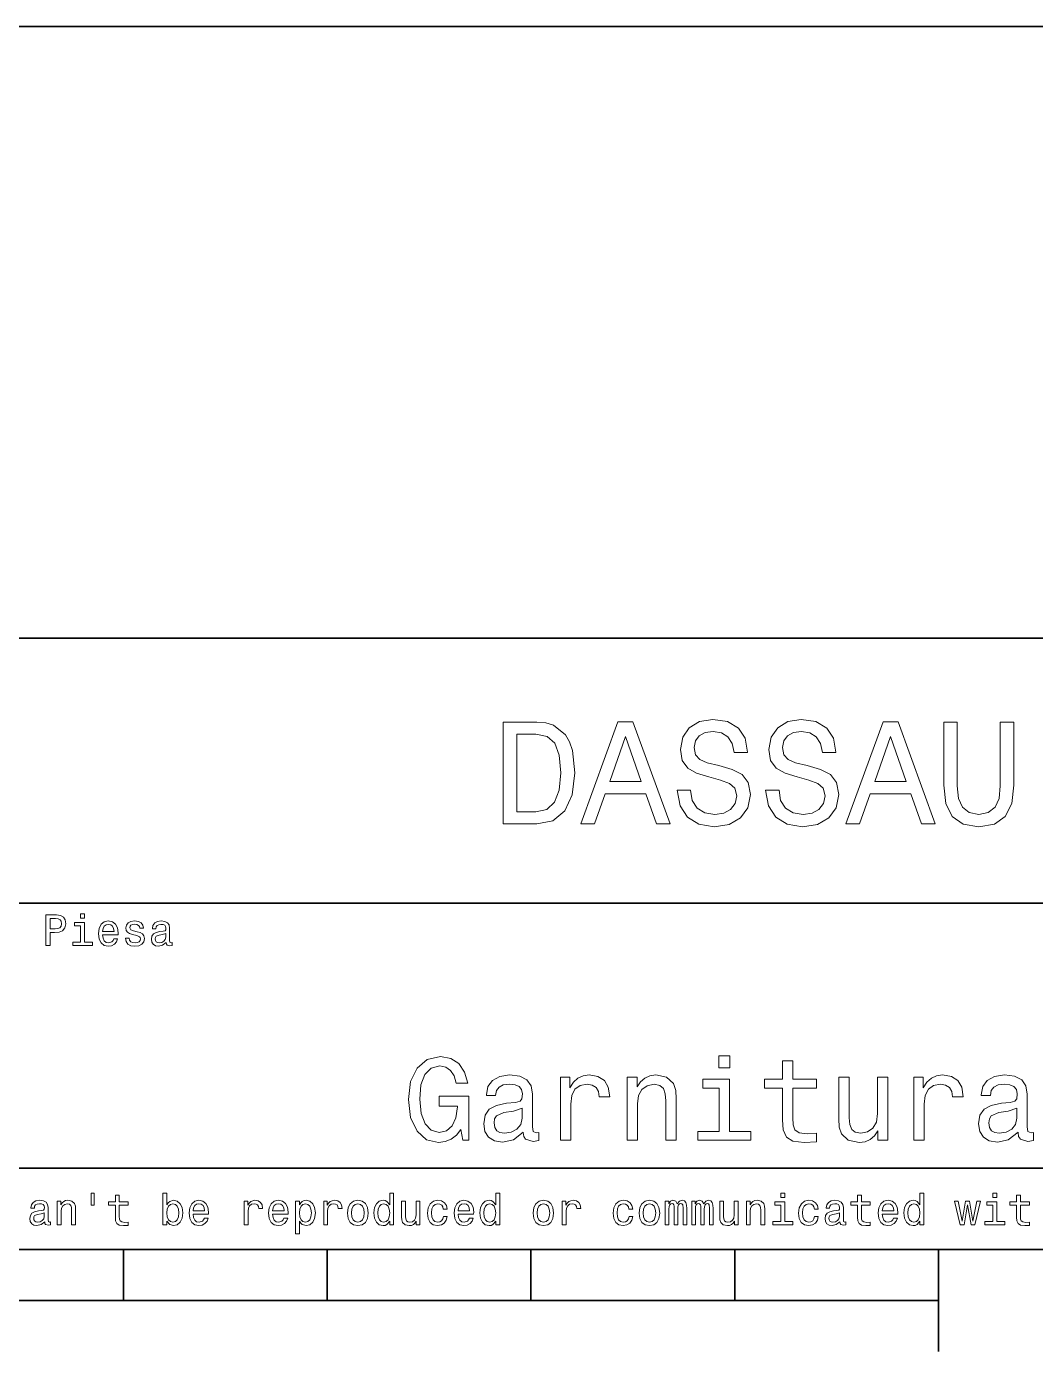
# Model space of a CAD drawing. Extents: x 0 to 420, y 0 to 297.
# Drawn here: x 265.2 to 314.8, y 5 to 70 of the extents above; entities that cross this region are included whole.
import ezdxf

# ---------------------------------------------------------------- set-up
doc = ezdxf.new("R2010")
doc.units = 0

msp = doc.modelspace()

# ---------------------------------------------------------------- linework, layer by layer
at = {"color": 7, "lineweight": 35}
for p, q in [((220, 70), (410, 70)), ((220, 40), (385, 40)), ((220, 27), (385, 27)), ((220, 14), (385, 14)), ((10, 10), (410, 10)), ((220, 10), (410, 10)), ((110, 7.5), (310, 7.5))]:
    msp.add_line(p, q, dxfattribs=at)
at = {"color": 7, "lineweight": 35, "ltscale": 0.0625}
for p, q in [((270, 10), (270, 7.5)), ((280, 10), (280, 7.5)), ((290, 10), (290, 7.5)), ((300, 10), (300, 7.5))]:
    msp.add_line(p, q, dxfattribs=at)
at = {"color": 7, "lineweight": 35, "ltscale": 0.125}
msp.add_line((310, 10), (310, 5), dxfattribs=at)
at = {"color": 7, "lineweight": 13}
for points in [[(290.295, 35.881), (288.631, 35.881), (288.631, 30.881), (290.295, 30.881), (291.081, 31.04), (291.664, 31.522), (292.025, 32.308), (292.154, 33.381), (292.039, 34.476), (291.895, 34.909), (291.693, 35.254), (291.109, 35.723), (290.728, 35.838)], [(292.45, 30.881), (293.112, 30.881), (293.638, 32.351), (295.634, 32.351), (296.16, 30.881), (296.837, 30.881), (295.007, 35.888), (294.272, 35.888)], [(297.839, 32.531), (297.183, 32.531), (297.327, 31.767), (297.687, 31.205), (298.242, 30.867), (298.991, 30.744), (299.733, 30.86), (300.288, 31.177), (300.641, 31.674), (300.771, 32.329), (300.663, 32.92), (300.36, 33.302), (299.87, 33.554), (299.215, 33.741), (298.653, 33.878), (298.285, 34.037), (298.076, 34.267), (298.012, 34.628), (298.076, 34.952), (298.264, 35.197), (298.552, 35.362), (298.948, 35.42), (299.352, 35.348), (299.669, 35.153), (299.878, 34.829), (299.978, 34.39), (300.634, 34.39), (300.634, 34.404), (300.519, 35.081), (300.18, 35.586), (299.647, 35.903), (298.927, 36.011), (298.278, 35.903), (297.774, 35.6), (297.45, 35.132), (297.334, 34.527), (297.428, 33.986), (297.702, 33.619), (298.134, 33.374), (298.725, 33.187), (299.308, 33.021), (299.748, 32.862), (300.014, 32.632), (300.108, 32.257), (300.022, 31.875), (299.798, 31.587), (299.46, 31.407), (299.02, 31.349), (298.53, 31.429), (298.156, 31.659), (297.918, 32.034)], [(302.176, 32.531), (301.52, 32.531), (301.664, 31.767), (302.025, 31.205), (302.579, 30.867), (303.329, 30.744), (304.071, 30.86), (304.625, 31.177), (304.978, 31.674), (305.108, 32.329), (305, 32.92), (304.697, 33.302), (304.207, 33.554), (303.552, 33.741), (302.99, 33.878), (302.622, 34.037), (302.414, 34.267), (302.349, 34.628), (302.414, 34.952), (302.601, 35.197), (302.889, 35.362), (303.285, 35.42), (303.689, 35.348), (304.006, 35.153), (304.215, 34.829), (304.316, 34.39), (304.971, 34.39), (304.971, 34.404), (304.856, 35.081), (304.517, 35.586), (303.984, 35.903), (303.264, 36.011), (302.615, 35.903), (302.111, 35.6), (301.787, 35.132), (301.671, 34.527), (301.765, 33.986), (302.039, 33.619), (302.471, 33.374), (303.062, 33.187), (303.646, 33.021), (304.085, 32.862), (304.352, 32.632), (304.445, 32.257), (304.359, 31.875), (304.135, 31.587), (303.797, 31.407), (303.357, 31.349), (302.867, 31.429), (302.493, 31.659), (302.255, 32.034)], [(305.461, 30.881), (306.124, 30.881), (306.65, 32.351), (308.646, 32.351), (309.171, 30.881), (309.849, 30.881), (308.019, 35.888), (307.284, 35.888)], [(310.267, 32.783), (310.367, 31.883), (310.684, 31.241), (311.218, 30.874), (311.988, 30.744), (312.752, 30.874), (313.285, 31.241), (313.602, 31.875), (313.71, 32.783), (313.71, 35.881), (313.04, 35.881), (313.04, 32.747), (312.975, 32.135), (312.781, 31.695), (312.45, 31.436), (311.988, 31.349), (311.513, 31.436), (311.182, 31.695), (310.987, 32.128), (310.929, 32.747), (310.929, 35.881), (310.267, 35.881)], [(290.245, 35.283), (290.793, 35.175), (291.167, 34.844), (291.39, 34.253), (291.463, 33.381), (291.383, 32.538), (291.16, 31.947), (290.778, 31.594), (290.245, 31.479), (289.301, 31.479), (289.301, 35.283)], [(293.869, 32.963), (294.64, 35.168), (295.411, 32.963)], [(306.88, 32.963), (307.651, 35.168), (308.422, 32.963)], [(266.195, 24.919), (266.393, 24.919), (266.393, 25.552), (266.614, 25.552), (266.836, 25.563), (267.014, 25.638), (267.128, 25.785), (267.167, 25.986), (267.137, 26.172), (267.05, 26.308), (266.908, 26.39), (266.713, 26.419), (266.195, 26.419)], [(266.659, 26.235), (266.789, 26.222), (266.884, 26.181), (266.94, 26.105), (266.96, 25.986), (266.938, 25.861), (266.88, 25.785), (266.78, 25.746), (266.644, 25.736), (266.393, 25.736), (266.393, 26.235)], [(268.086, 25.079), (268.086, 26.04), (267.597, 26.04), (267.597, 25.878), (267.896, 25.878), (267.896, 25.079), (267.506, 25.079), (267.506, 24.919), (268.479, 24.919), (268.479, 25.079)], [(268.092, 26.47), (267.891, 26.47), (267.891, 26.254), (268.092, 26.254)], [(268.972, 25.444), (269.733, 25.444), (269.735, 25.532), (269.7, 25.781), (269.605, 25.967), (269.454, 26.079), (269.253, 26.12), (269.056, 26.077), (268.905, 25.956), (268.808, 25.759), (268.773, 25.5), (268.805, 25.234), (268.903, 25.04), (269.052, 24.919), (269.246, 24.878), (269.415, 24.906), (269.553, 24.979), (269.655, 25.096), (269.713, 25.251), (269.525, 25.251), (269.486, 25.165), (269.43, 25.1), (269.27, 25.048), (269.147, 25.072), (269.054, 25.148), (268.994, 25.271), (268.972, 25.437)], [(270.675, 25.595), (270.491, 25.638), (270.355, 25.688), (270.31, 25.79), (270.323, 25.861), (270.368, 25.913), (270.442, 25.945), (270.548, 25.958), (270.649, 25.945), (270.729, 25.906), (270.781, 25.848), (270.803, 25.77), (270.988, 25.77), (270.988, 25.774), (270.956, 25.915), (270.867, 26.025), (270.729, 26.094), (270.548, 26.12), (270.364, 26.094), (270.23, 26.023), (270.146, 25.917), (270.12, 25.783), (270.139, 25.653), (270.2, 25.563), (270.299, 25.498), (270.444, 25.452), (270.656, 25.401), (270.785, 25.347), (270.82, 25.303), (270.833, 25.238), (270.813, 25.159), (270.762, 25.098), (270.677, 25.059), (270.565, 25.046), (270.446, 25.059), (270.359, 25.104), (270.301, 25.178), (270.277, 25.28), (270.094, 25.28), (270.124, 25.107), (270.213, 24.981), (270.353, 24.906), (270.548, 24.878), (270.751, 24.906), (270.9, 24.981), (270.991, 25.102), (271.023, 25.26), (270.999, 25.396), (270.932, 25.489), (270.822, 25.55)], [(272.097, 25.07), (272.097, 25.063), (272.108, 24.99), (272.141, 24.938), (272.277, 24.897), (272.383, 24.914), (272.383, 25.061), (272.337, 25.055), (272.277, 25.083), (272.266, 25.169), (272.266, 25.77), (272.24, 25.924), (272.164, 26.032), (272.032, 26.097), (271.847, 26.12), (271.665, 26.094), (271.531, 26.021), (271.447, 25.906), (271.419, 25.755), (271.419, 25.742), (271.589, 25.742), (271.604, 25.833), (271.652, 25.898), (271.73, 25.937), (271.84, 25.952), (271.946, 25.941), (272.022, 25.909), (272.067, 25.852), (272.082, 25.774), (272.073, 25.684), (272.039, 25.638), (271.952, 25.617), (271.79, 25.599), (271.604, 25.561), (271.473, 25.491), (271.395, 25.383), (271.371, 25.223), (271.393, 25.081), (271.46, 24.975), (271.568, 24.908), (271.717, 24.884), (271.918, 24.929)], [(268.972, 25.604), (268.996, 25.753), (269.054, 25.863), (269.143, 25.93), (269.259, 25.954), (269.374, 25.93), (269.463, 25.863), (269.517, 25.753), (269.536, 25.604)], [(272.076, 25.325), (272.05, 25.213), (271.981, 25.126), (271.877, 25.07), (271.749, 25.05), (271.667, 25.061), (271.609, 25.096), (271.572, 25.156), (271.561, 25.241), (271.57, 25.316), (271.604, 25.37), (271.743, 25.431), (271.918, 25.457), (272.076, 25.509)], [(286.562, 15.896), (286.66, 15.36), (286.948, 15.36), (286.948, 17.522), (285.49, 17.522), (285.49, 17.032), (286.389, 17.032), (286.389, 16.997), (286.32, 16.467), (286.135, 16.075), (285.853, 15.827), (285.501, 15.746), (285.11, 15.85), (284.804, 16.161), (284.608, 16.674), (284.539, 17.378), (284.602, 18.075), (284.798, 18.588), (285.11, 18.899), (285.53, 19.009), (285.818, 18.951), (286.055, 18.79), (286.228, 18.519), (286.326, 18.156), (286.896, 18.156), (286.746, 18.709), (286.464, 19.124), (286.066, 19.378), (285.565, 19.47), (284.908, 19.326), (284.412, 18.905), (284.095, 18.242), (283.986, 17.36), (284.095, 16.473), (284.412, 15.81), (284.879, 15.389), (285.467, 15.251), (285.795, 15.297), (286.089, 15.412), (286.343, 15.614)], [(299.761, 19.499), (299.225, 19.499), (299.225, 18.922), (299.761, 18.922)], [(302.343, 17.919), (302.343, 16.369), (302.378, 15.867), (302.539, 15.522), (302.862, 15.32), (303.409, 15.251), (304.009, 15.28), (304.009, 15.718), (303.571, 15.683), (303.173, 15.729), (302.96, 15.873), (302.867, 16.115), (302.85, 16.455), (302.85, 17.919), (304.009, 17.919), (304.009, 18.352), (302.85, 18.352), (302.85, 19.256), (302.343, 19.256), (302.343, 18.352), (301.467, 18.352), (301.467, 17.919)], [(289.622, 15.764), (289.622, 15.746), (289.651, 15.55), (289.738, 15.412), (290.101, 15.303), (290.383, 15.349), (290.383, 15.741), (290.262, 15.723), (290.101, 15.798), (290.072, 16.029), (290.072, 17.631), (290.003, 18.04), (289.801, 18.329), (289.45, 18.501), (288.954, 18.565), (288.47, 18.496), (288.112, 18.3), (287.888, 17.994), (287.813, 17.591), (287.813, 17.556), (288.268, 17.556), (288.308, 17.798), (288.435, 17.971), (288.643, 18.075), (288.937, 18.115), (289.219, 18.086), (289.421, 18), (289.542, 17.85), (289.582, 17.643), (289.559, 17.401), (289.467, 17.28), (289.236, 17.222), (288.804, 17.176), (288.308, 17.072), (287.957, 16.888), (287.749, 16.599), (287.686, 16.173), (287.744, 15.793), (287.922, 15.51), (288.21, 15.331), (288.608, 15.268), (289.144, 15.389)], [(291.444, 15.36), (291.951, 15.36), (291.951, 17.13), (292.003, 17.556), (292.159, 17.862), (292.412, 18.046), (292.752, 18.11), (293.006, 18.069), (293.196, 17.954), (293.311, 17.758), (293.352, 17.493), (293.865, 17.493), (293.795, 17.96), (293.605, 18.294), (293.288, 18.496), (292.856, 18.565), (292.562, 18.519), (292.308, 18.403), (292.084, 18.207), (291.905, 17.942), (291.905, 18.455), (291.444, 18.455)], [(294.723, 15.36), (295.231, 15.36), (295.231, 17.147), (295.282, 17.556), (295.45, 17.856), (295.709, 18.04), (296.055, 18.11), (296.331, 18.052), (296.504, 17.896), (296.591, 17.637), (296.62, 17.291), (296.62, 15.36), (297.127, 15.36), (297.127, 17.395), (297.104, 17.804), (297, 18.144), (296.66, 18.455), (296.13, 18.565), (295.836, 18.524), (295.588, 18.415), (295.375, 18.231), (295.207, 17.983), (295.207, 18.455), (294.723, 18.455)], [(299.744, 15.787), (299.744, 18.352), (298.441, 18.352), (298.441, 17.919), (299.236, 17.919), (299.236, 15.787), (298.199, 15.787), (298.199, 15.36), (300.793, 15.36), (300.793, 15.787)], [(307.519, 18.455), (307.012, 18.455), (307.012, 16.669), (306.954, 16.254), (306.787, 15.954), (306.527, 15.769), (306.187, 15.712), (305.916, 15.758), (305.744, 15.896), (305.646, 16.133), (305.622, 16.467), (305.622, 18.455), (305.115, 18.455), (305.115, 16.421), (305.133, 16.012), (305.242, 15.671), (305.576, 15.36), (306.112, 15.251), (306.401, 15.291), (306.648, 15.395), (306.862, 15.573), (307.035, 15.833), (307.035, 15.36), (307.519, 15.36)], [(308.793, 15.36), (309.3, 15.36), (309.3, 17.13), (309.352, 17.556), (309.507, 17.862), (309.761, 18.046), (310.101, 18.11), (310.354, 18.069), (310.545, 17.954), (310.66, 17.758), (310.7, 17.493), (311.213, 17.493), (311.144, 17.96), (310.954, 18.294), (310.637, 18.496), (310.205, 18.565), (309.911, 18.519), (309.657, 18.403), (309.432, 18.207), (309.254, 17.942), (309.254, 18.455), (308.793, 18.455)], [(313.911, 15.764), (313.911, 15.746), (313.939, 15.55), (314.026, 15.412), (314.389, 15.303), (314.671, 15.349), (314.671, 15.741), (314.55, 15.723), (314.389, 15.798), (314.36, 16.029), (314.36, 17.631), (314.291, 18.04), (314.089, 18.329), (313.738, 18.501), (313.242, 18.565), (312.758, 18.496), (312.401, 18.3), (312.176, 17.994), (312.101, 17.591), (312.101, 17.556), (312.556, 17.556), (312.597, 17.798), (312.723, 17.971), (312.931, 18.075), (313.225, 18.115), (313.507, 18.086), (313.709, 18), (313.83, 17.85), (313.87, 17.643), (313.847, 17.401), (313.755, 17.28), (313.525, 17.222), (313.092, 17.176), (312.597, 17.072), (312.245, 16.888), (312.037, 16.599), (311.974, 16.173), (312.032, 15.793), (312.21, 15.51), (312.499, 15.331), (312.896, 15.268), (313.432, 15.389)], [(289.565, 16.444), (289.496, 16.144), (289.311, 15.914), (289.035, 15.764), (288.695, 15.712), (288.475, 15.741), (288.32, 15.833), (288.222, 15.994), (288.193, 16.219), (288.216, 16.421), (288.308, 16.565), (288.677, 16.726), (289.144, 16.795), (289.565, 16.934)], [(313.853, 16.444), (313.784, 16.144), (313.599, 15.914), (313.323, 15.764), (312.983, 15.712), (312.764, 15.741), (312.608, 15.833), (312.51, 15.994), (312.481, 16.219), (312.504, 16.421), (312.597, 16.565), (312.965, 16.726), (313.432, 16.795), (313.853, 16.934)], [(266.132, 11.366), (266.132, 11.359), (266.143, 11.286), (266.175, 11.234), (266.311, 11.193), (266.417, 11.21), (266.417, 11.357), (266.372, 11.351), (266.311, 11.379), (266.3, 11.465), (266.3, 12.066), (266.274, 12.219), (266.199, 12.327), (266.067, 12.392), (265.881, 12.416), (265.7, 12.39), (265.566, 12.317), (265.481, 12.202), (265.453, 12.051), (265.453, 12.038), (265.624, 12.038), (265.639, 12.129), (265.687, 12.193), (265.764, 12.232), (265.875, 12.247), (265.981, 12.237), (266.056, 12.204), (266.102, 12.148), (266.117, 12.07), (266.108, 11.979), (266.073, 11.934), (265.987, 11.912), (265.825, 11.895), (265.639, 11.856), (265.507, 11.787), (265.429, 11.679), (265.406, 11.519), (265.427, 11.376), (265.494, 11.271), (265.602, 11.204), (265.751, 11.18), (265.952, 11.225)], [(266.743, 11.214), (266.934, 11.214), (266.934, 11.884), (266.953, 12.038), (267.016, 12.15), (267.113, 12.219), (267.243, 12.245), (267.347, 12.224), (267.411, 12.165), (267.444, 12.068), (267.455, 11.938), (267.455, 11.214), (267.645, 11.214), (267.645, 11.977), (267.636, 12.131), (267.597, 12.258), (267.47, 12.375), (267.271, 12.416), (267.161, 12.401), (267.068, 12.36), (266.988, 12.291), (266.925, 12.198), (266.925, 12.375), (266.743, 12.375)], [(268.421, 12.768), (268.421, 12.18), (268.566, 12.18), (268.566, 12.768)], [(269.601, 12.174), (269.601, 11.593), (269.614, 11.405), (269.674, 11.275), (269.795, 11.199), (270.001, 11.173), (270.225, 11.184), (270.225, 11.348), (270.061, 11.335), (269.912, 11.353), (269.832, 11.407), (269.798, 11.497), (269.791, 11.625), (269.791, 12.174), (270.225, 12.174), (270.225, 12.336), (269.791, 12.336), (269.791, 12.675), (269.601, 12.675), (269.601, 12.336), (269.272, 12.336), (269.272, 12.174)], [(272.128, 11.394), (272.268, 11.227), (272.46, 11.173), (272.642, 11.214), (272.787, 11.338), (272.878, 11.534), (272.912, 11.796), (272.878, 12.057), (272.785, 12.252), (272.642, 12.373), (272.46, 12.416), (272.27, 12.36), (272.192, 12.291), (272.128, 12.198), (272.128, 12.766), (271.937, 12.766), (271.937, 11.214), (272.128, 11.214)], [(273.416, 11.74), (274.176, 11.74), (274.179, 11.828), (274.144, 12.077), (274.049, 12.263), (273.898, 12.375), (273.697, 12.416), (273.5, 12.373), (273.349, 12.252), (273.251, 12.055), (273.217, 11.796), (273.249, 11.53), (273.347, 11.335), (273.496, 11.214), (273.69, 11.173), (273.859, 11.201), (273.997, 11.275), (274.099, 11.392), (274.157, 11.547), (273.969, 11.547), (273.93, 11.461), (273.874, 11.396), (273.714, 11.344), (273.591, 11.368), (273.498, 11.443), (273.437, 11.567), (273.416, 11.733)], [(275.923, 11.214), (276.113, 11.214), (276.113, 11.878), (276.133, 12.038), (276.191, 12.152), (276.286, 12.222), (276.414, 12.245), (276.509, 12.23), (276.58, 12.187), (276.623, 12.113), (276.638, 12.014), (276.831, 12.014), (276.805, 12.189), (276.733, 12.314), (276.615, 12.39), (276.452, 12.416), (276.342, 12.399), (276.247, 12.356), (276.163, 12.282), (276.096, 12.183), (276.096, 12.375), (275.923, 12.375)], [(277.319, 11.74), (278.08, 11.74), (278.082, 11.828), (278.048, 12.077), (277.952, 12.263), (277.801, 12.375), (277.6, 12.416), (277.403, 12.373), (277.252, 12.252), (277.155, 12.055), (277.12, 11.796), (277.153, 11.53), (277.25, 11.335), (277.399, 11.214), (277.594, 11.173), (277.762, 11.201), (277.901, 11.275), (278.002, 11.392), (278.06, 11.547), (277.872, 11.547), (277.834, 11.461), (277.777, 11.396), (277.617, 11.344), (277.494, 11.368), (277.401, 11.443), (277.341, 11.567), (277.319, 11.733)], [(278.633, 12.196), (278.633, 12.375), (278.443, 12.375), (278.443, 10.765), (278.633, 10.765), (278.633, 11.392), (278.7, 11.29), (278.776, 11.223), (278.966, 11.173), (279.148, 11.214), (279.29, 11.338), (279.383, 11.532), (279.418, 11.796), (279.383, 12.057), (279.29, 12.252), (279.148, 12.373), (278.966, 12.416), (278.862, 12.403), (278.774, 12.362), (278.698, 12.293)], [(279.826, 11.214), (280.017, 11.214), (280.017, 11.878), (280.036, 12.038), (280.094, 12.152), (280.189, 12.222), (280.317, 12.245), (280.412, 12.23), (280.483, 12.187), (280.527, 12.113), (280.542, 12.014), (280.734, 12.014), (280.708, 12.189), (280.637, 12.314), (280.518, 12.39), (280.356, 12.416), (280.246, 12.399), (280.151, 12.356), (280.066, 12.282), (279.999, 12.183), (279.999, 12.375), (279.826, 12.375)], [(281, 11.794), (281.035, 11.53), (281.134, 11.335), (281.292, 11.214), (281.504, 11.173), (281.713, 11.214), (281.871, 11.333), (281.97, 11.528), (282.007, 11.794), (281.97, 12.057), (281.871, 12.254), (281.713, 12.373), (281.504, 12.416), (281.292, 12.373), (281.134, 12.252), (281.035, 12.057)], [(283.071, 11.394), (283.071, 11.214), (283.261, 11.214), (283.261, 12.766), (283.073, 12.766), (283.073, 12.198), (282.928, 12.362), (282.839, 12.401), (282.738, 12.416), (282.554, 12.373), (282.411, 12.252), (282.318, 12.057), (282.286, 11.796), (282.318, 11.534), (282.411, 11.338), (282.554, 11.214), (282.738, 11.173), (282.839, 11.188), (282.93, 11.227)], [(284.553, 12.375), (284.363, 12.375), (284.363, 11.705), (284.341, 11.549), (284.279, 11.437), (284.182, 11.368), (284.054, 11.346), (283.952, 11.363), (283.888, 11.415), (283.851, 11.504), (283.842, 11.629), (283.842, 12.375), (283.652, 12.375), (283.652, 11.612), (283.658, 11.459), (283.7, 11.331), (283.825, 11.214), (284.026, 11.173), (284.134, 11.188), (284.227, 11.227), (284.307, 11.294), (284.372, 11.392), (284.372, 11.214), (284.553, 11.214)], [(285.699, 11.99), (285.887, 11.99), (285.848, 12.163), (285.755, 12.299), (285.61, 12.384), (285.422, 12.416), (285.215, 12.373), (285.057, 12.252), (284.957, 12.055), (284.923, 11.791), (284.955, 11.53), (285.053, 11.335), (285.206, 11.214), (285.416, 11.173), (285.602, 11.206), (285.746, 11.296), (285.846, 11.439), (285.889, 11.629), (285.707, 11.629), (285.675, 11.508), (285.615, 11.418), (285.528, 11.361), (285.422, 11.344), (285.29, 11.372), (285.195, 11.459), (285.137, 11.599), (285.117, 11.798), (285.137, 11.992), (285.197, 12.133), (285.295, 12.219), (285.422, 12.25), (285.535, 12.23), (285.619, 12.18), (285.675, 12.098)], [(286.427, 11.74), (287.188, 11.74), (287.19, 11.828), (287.156, 12.077), (287.06, 12.263), (286.909, 12.375), (286.708, 12.416), (286.512, 12.373), (286.36, 12.252), (286.263, 12.055), (286.228, 11.796), (286.261, 11.53), (286.358, 11.335), (286.507, 11.214), (286.702, 11.173), (286.87, 11.201), (287.009, 11.275), (287.11, 11.392), (287.169, 11.547), (286.981, 11.547), (286.942, 11.461), (286.885, 11.396), (286.725, 11.344), (286.602, 11.368), (286.509, 11.443), (286.449, 11.567), (286.427, 11.733)], [(288.275, 11.394), (288.275, 11.214), (288.465, 11.214), (288.465, 12.766), (288.277, 12.766), (288.277, 12.198), (288.133, 12.362), (288.044, 12.401), (287.942, 12.416), (287.759, 12.373), (287.616, 12.252), (287.523, 12.057), (287.491, 11.796), (287.523, 11.534), (287.616, 11.338), (287.759, 11.214), (287.942, 11.173), (288.044, 11.188), (288.135, 11.227)], [(290.108, 11.794), (290.143, 11.53), (290.242, 11.335), (290.4, 11.214), (290.612, 11.173), (290.821, 11.214), (290.979, 11.333), (291.078, 11.528), (291.115, 11.794), (291.078, 12.057), (290.979, 12.254), (290.821, 12.373), (290.612, 12.416), (290.4, 12.373), (290.242, 12.252), (290.143, 12.057)], [(291.537, 11.214), (291.727, 11.214), (291.727, 11.878), (291.746, 12.038), (291.805, 12.152), (291.9, 12.222), (292.027, 12.245), (292.122, 12.23), (292.194, 12.187), (292.237, 12.113), (292.252, 12.014), (292.445, 12.014), (292.419, 12.189), (292.347, 12.314), (292.228, 12.39), (292.066, 12.416), (291.956, 12.399), (291.861, 12.356), (291.777, 12.282), (291.71, 12.183), (291.71, 12.375), (291.537, 12.375)], [(294.807, 11.99), (294.995, 11.99), (294.956, 12.163), (294.863, 12.299), (294.718, 12.384), (294.53, 12.416), (294.323, 12.373), (294.165, 12.252), (294.066, 12.055), (294.031, 11.791), (294.063, 11.53), (294.161, 11.335), (294.314, 11.214), (294.524, 11.173), (294.71, 11.206), (294.854, 11.296), (294.954, 11.439), (294.997, 11.629), (294.816, 11.629), (294.783, 11.508), (294.723, 11.418), (294.636, 11.361), (294.53, 11.344), (294.398, 11.372), (294.303, 11.459), (294.245, 11.599), (294.225, 11.798), (294.245, 11.992), (294.305, 12.133), (294.403, 12.219), (294.53, 12.25), (294.643, 12.23), (294.727, 12.18), (294.783, 12.098)], [(295.313, 11.794), (295.347, 11.53), (295.447, 11.335), (295.604, 11.214), (295.816, 11.173), (296.026, 11.214), (296.184, 11.333), (296.283, 11.528), (296.32, 11.794), (296.283, 12.057), (296.184, 12.254), (296.026, 12.373), (295.816, 12.416), (295.604, 12.373), (295.447, 12.252), (295.347, 12.057)], [(296.594, 11.214), (296.769, 11.214), (296.769, 11.99), (296.78, 12.107), (296.813, 12.191), (296.862, 12.241), (296.927, 12.26), (296.979, 12.243), (297.014, 12.2), (297.031, 12.126), (297.037, 12.029), (297.037, 11.214), (297.202, 11.214), (297.202, 11.99), (297.213, 12.105), (297.245, 12.189), (297.297, 12.241), (297.362, 12.26), (297.414, 12.243), (297.448, 12.2), (297.47, 12.029), (297.47, 11.214), (297.645, 11.214), (297.645, 12.016), (297.634, 12.183), (297.599, 12.31), (297.53, 12.388), (297.418, 12.416), (297.286, 12.373), (297.184, 12.247), (297.104, 12.371), (296.97, 12.416), (296.847, 12.373), (296.763, 12.252), (296.763, 12.375), (296.594, 12.375)], [(297.896, 11.214), (298.071, 11.214), (298.071, 11.99), (298.081, 12.107), (298.114, 12.191), (298.164, 12.241), (298.228, 12.26), (298.28, 12.243), (298.315, 12.2), (298.332, 12.126), (298.339, 12.029), (298.339, 11.214), (298.503, 11.214), (298.503, 11.99), (298.514, 12.105), (298.546, 12.189), (298.598, 12.241), (298.663, 12.26), (298.715, 12.243), (298.749, 12.2), (298.771, 12.029), (298.771, 11.214), (298.946, 11.214), (298.946, 12.016), (298.935, 12.183), (298.901, 12.31), (298.831, 12.388), (298.719, 12.416), (298.587, 12.373), (298.486, 12.247), (298.406, 12.371), (298.272, 12.416), (298.148, 12.373), (298.064, 12.252), (298.064, 12.375), (297.896, 12.375)], [(300.167, 12.375), (299.977, 12.375), (299.977, 11.705), (299.955, 11.549), (299.893, 11.437), (299.795, 11.368), (299.668, 11.346), (299.566, 11.363), (299.501, 11.415), (299.465, 11.504), (299.456, 11.629), (299.456, 12.375), (299.266, 12.375), (299.266, 11.612), (299.272, 11.459), (299.313, 11.331), (299.439, 11.214), (299.64, 11.173), (299.748, 11.188), (299.841, 11.227), (299.921, 11.294), (299.986, 11.392), (299.986, 11.214), (300.167, 11.214)], [(300.573, 11.214), (300.764, 11.214), (300.764, 11.884), (300.783, 12.038), (300.846, 12.15), (300.943, 12.219), (301.073, 12.245), (301.177, 12.224), (301.241, 12.165), (301.274, 12.068), (301.285, 11.938), (301.285, 11.214), (301.475, 11.214), (301.475, 11.977), (301.466, 12.131), (301.427, 12.258), (301.3, 12.375), (301.101, 12.416), (300.991, 12.401), (300.898, 12.36), (300.818, 12.291), (300.755, 12.198), (300.755, 12.375), (300.573, 12.375)], [(302.463, 12.766), (302.262, 12.766), (302.262, 12.55), (302.463, 12.55)], [(303.915, 11.99), (304.103, 11.99), (304.064, 12.163), (303.971, 12.299), (303.826, 12.384), (303.638, 12.416), (303.431, 12.373), (303.273, 12.252), (303.174, 12.055), (303.139, 11.791), (303.171, 11.53), (303.269, 11.335), (303.422, 11.214), (303.632, 11.173), (303.818, 11.206), (303.963, 11.296), (304.062, 11.439), (304.105, 11.629), (303.924, 11.629), (303.891, 11.508), (303.831, 11.418), (303.744, 11.361), (303.638, 11.344), (303.506, 11.372), (303.411, 11.459), (303.353, 11.599), (303.334, 11.798), (303.353, 11.992), (303.414, 12.133), (303.511, 12.219), (303.638, 12.25), (303.751, 12.23), (303.835, 12.18), (303.891, 12.098)], [(305.166, 11.366), (305.166, 11.359), (305.177, 11.286), (305.21, 11.234), (305.346, 11.193), (305.452, 11.21), (305.452, 11.357), (305.406, 11.351), (305.346, 11.379), (305.335, 11.465), (305.335, 12.066), (305.309, 12.219), (305.233, 12.327), (305.102, 12.392), (304.916, 12.416), (304.734, 12.39), (304.6, 12.317), (304.516, 12.202), (304.488, 12.051), (304.488, 12.038), (304.659, 12.038), (304.674, 12.129), (304.721, 12.193), (304.799, 12.232), (304.909, 12.247), (305.015, 12.237), (305.091, 12.204), (305.136, 12.148), (305.151, 12.07), (305.143, 11.979), (305.108, 11.934), (305.022, 11.912), (304.859, 11.895), (304.674, 11.856), (304.542, 11.787), (304.464, 11.679), (304.44, 11.519), (304.462, 11.376), (304.529, 11.271), (304.637, 11.204), (304.786, 11.18), (304.987, 11.225)], [(306.033, 12.174), (306.033, 11.593), (306.046, 11.405), (306.107, 11.275), (306.228, 11.199), (306.433, 11.173), (306.658, 11.184), (306.658, 11.348), (306.494, 11.335), (306.344, 11.353), (306.264, 11.407), (306.23, 11.497), (306.223, 11.625), (306.223, 12.174), (306.658, 12.174), (306.658, 12.336), (306.223, 12.336), (306.223, 12.675), (306.033, 12.675), (306.033, 12.336), (305.705, 12.336), (305.705, 12.174)], [(307.246, 11.74), (308.007, 11.74), (308.009, 11.828), (307.974, 12.077), (307.879, 12.263), (307.728, 12.375), (307.527, 12.416), (307.33, 12.373), (307.179, 12.252), (307.081, 12.055), (307.047, 11.796), (307.079, 11.53), (307.177, 11.335), (307.326, 11.214), (307.52, 11.173), (307.689, 11.201), (307.827, 11.275), (307.929, 11.392), (307.987, 11.547), (307.799, 11.547), (307.76, 11.461), (307.704, 11.396), (307.544, 11.344), (307.421, 11.368), (307.328, 11.443), (307.267, 11.567), (307.246, 11.733)], [(309.094, 11.394), (309.094, 11.214), (309.284, 11.214), (309.284, 12.766), (309.096, 12.766), (309.096, 12.198), (308.951, 12.362), (308.862, 12.401), (308.761, 12.416), (308.577, 12.373), (308.434, 12.252), (308.342, 12.057), (308.309, 11.796), (308.342, 11.534), (308.434, 11.338), (308.577, 11.214), (308.761, 11.173), (308.862, 11.188), (308.953, 11.227)], [(311.257, 11.214), (311.43, 12.2), (311.603, 11.214), (311.785, 11.214), (312.07, 12.375), (311.886, 12.375), (311.694, 11.389), (311.523, 12.375), (311.335, 12.375), (311.164, 11.389), (310.972, 12.375), (310.79, 12.375), (311.076, 11.214)], [(312.872, 12.766), (312.671, 12.766), (312.671, 12.55), (312.872, 12.55)], [(313.84, 12.174), (313.84, 11.593), (313.853, 11.405), (313.914, 11.275), (314.035, 11.199), (314.24, 11.173), (314.465, 11.184), (314.465, 11.348), (314.3, 11.335), (314.151, 11.353), (314.071, 11.407), (314.037, 11.497), (314.03, 11.625), (314.03, 12.174), (314.465, 12.174), (314.465, 12.336), (314.03, 12.336), (314.03, 12.675), (313.84, 12.675), (313.84, 12.336), (313.512, 12.336), (313.512, 12.174)], [(266.11, 11.621), (266.084, 11.508), (266.015, 11.422), (265.911, 11.366), (265.784, 11.346), (265.702, 11.357), (265.643, 11.392), (265.607, 11.452), (265.596, 11.536), (265.604, 11.612), (265.639, 11.666), (265.777, 11.727), (265.952, 11.753), (266.11, 11.804)], [(272.718, 11.796), (272.696, 11.601), (272.638, 11.459), (272.545, 11.372), (272.428, 11.344), (272.3, 11.372), (272.207, 11.459), (272.149, 11.599), (272.13, 11.796), (272.149, 11.99), (272.207, 12.131), (272.3, 12.215), (272.428, 12.245), (272.545, 12.215), (272.638, 12.129), (272.696, 11.988)], [(273.416, 11.899), (273.439, 12.049), (273.498, 12.159), (273.586, 12.226), (273.703, 12.25), (273.818, 12.226), (273.906, 12.159), (273.96, 12.049), (273.98, 11.899)], [(277.319, 11.899), (277.343, 12.049), (277.401, 12.159), (277.49, 12.226), (277.607, 12.25), (277.721, 12.226), (277.81, 12.159), (277.864, 12.049), (277.883, 11.899)], [(278.934, 11.344), (278.806, 11.372), (278.713, 11.459), (278.655, 11.599), (278.635, 11.796), (278.655, 11.99), (278.713, 12.131), (278.806, 12.215), (278.934, 12.245), (279.05, 12.215), (279.143, 12.129), (279.202, 11.988), (279.223, 11.796), (279.202, 11.601), (279.143, 11.459), (279.05, 11.372)], [(281.194, 11.796), (281.214, 11.99), (281.274, 12.131), (281.372, 12.217), (281.504, 12.247), (281.633, 12.217), (281.731, 12.133), (281.791, 11.99), (281.813, 11.796), (281.791, 11.599), (281.731, 11.456), (281.633, 11.37), (281.504, 11.342), (281.372, 11.37), (281.274, 11.456), (281.214, 11.599)], [(282.77, 12.245), (282.896, 12.215), (282.991, 12.131), (283.047, 11.99), (283.068, 11.796), (283.047, 11.599), (282.991, 11.459), (282.896, 11.372), (282.77, 11.344), (282.651, 11.372), (282.56, 11.459), (282.5, 11.601), (282.481, 11.796), (282.5, 11.988), (282.56, 12.129), (282.651, 12.215)], [(286.427, 11.899), (286.451, 12.049), (286.509, 12.159), (286.598, 12.226), (286.715, 12.25), (286.829, 12.226), (286.918, 12.159), (286.972, 12.049), (286.991, 11.899)], [(287.975, 12.245), (288.1, 12.215), (288.195, 12.131), (288.251, 11.99), (288.273, 11.796), (288.251, 11.599), (288.195, 11.459), (288.1, 11.372), (287.975, 11.344), (287.856, 11.372), (287.765, 11.459), (287.705, 11.601), (287.685, 11.796), (287.705, 11.988), (287.765, 12.129), (287.856, 12.215)], [(290.303, 11.796), (290.322, 11.99), (290.383, 12.131), (290.48, 12.217), (290.612, 12.247), (290.741, 12.217), (290.839, 12.133), (290.899, 11.99), (290.921, 11.796), (290.899, 11.599), (290.839, 11.456), (290.741, 11.37), (290.612, 11.342), (290.48, 11.37), (290.383, 11.456), (290.322, 11.599)], [(295.507, 11.796), (295.527, 11.99), (295.587, 12.131), (295.684, 12.217), (295.816, 12.247), (295.946, 12.217), (296.043, 12.133), (296.104, 11.99), (296.125, 11.796), (296.104, 11.599), (296.043, 11.456), (295.946, 11.37), (295.816, 11.342), (295.684, 11.37), (295.587, 11.456), (295.527, 11.599)], [(302.456, 11.374), (302.456, 12.336), (301.968, 12.336), (301.968, 12.174), (302.266, 12.174), (302.266, 11.374), (301.877, 11.374), (301.877, 11.214), (302.849, 11.214), (302.849, 11.374)], [(305.145, 11.621), (305.119, 11.508), (305.05, 11.422), (304.946, 11.366), (304.818, 11.346), (304.736, 11.357), (304.678, 11.392), (304.641, 11.452), (304.63, 11.536), (304.639, 11.612), (304.674, 11.666), (304.812, 11.727), (304.987, 11.753), (305.145, 11.804)], [(307.246, 11.899), (307.269, 12.049), (307.328, 12.159), (307.416, 12.226), (307.533, 12.25), (307.648, 12.226), (307.736, 12.159), (307.79, 12.049), (307.81, 11.899)], [(308.793, 12.245), (308.919, 12.215), (309.014, 12.131), (309.07, 11.99), (309.092, 11.796), (309.07, 11.599), (309.014, 11.459), (308.919, 11.372), (308.793, 11.344), (308.674, 11.372), (308.584, 11.459), (308.523, 11.601), (308.504, 11.796), (308.523, 11.988), (308.584, 12.129), (308.674, 12.215)], [(312.865, 11.374), (312.865, 12.336), (312.377, 12.336), (312.377, 12.174), (312.675, 12.174), (312.675, 11.374), (312.286, 11.374), (312.286, 11.214), (313.259, 11.214), (313.259, 11.374)]]:
    msp.add_lwpolyline(points, close=True, dxfattribs=at)

doc.saveas('drawing.dxf')
